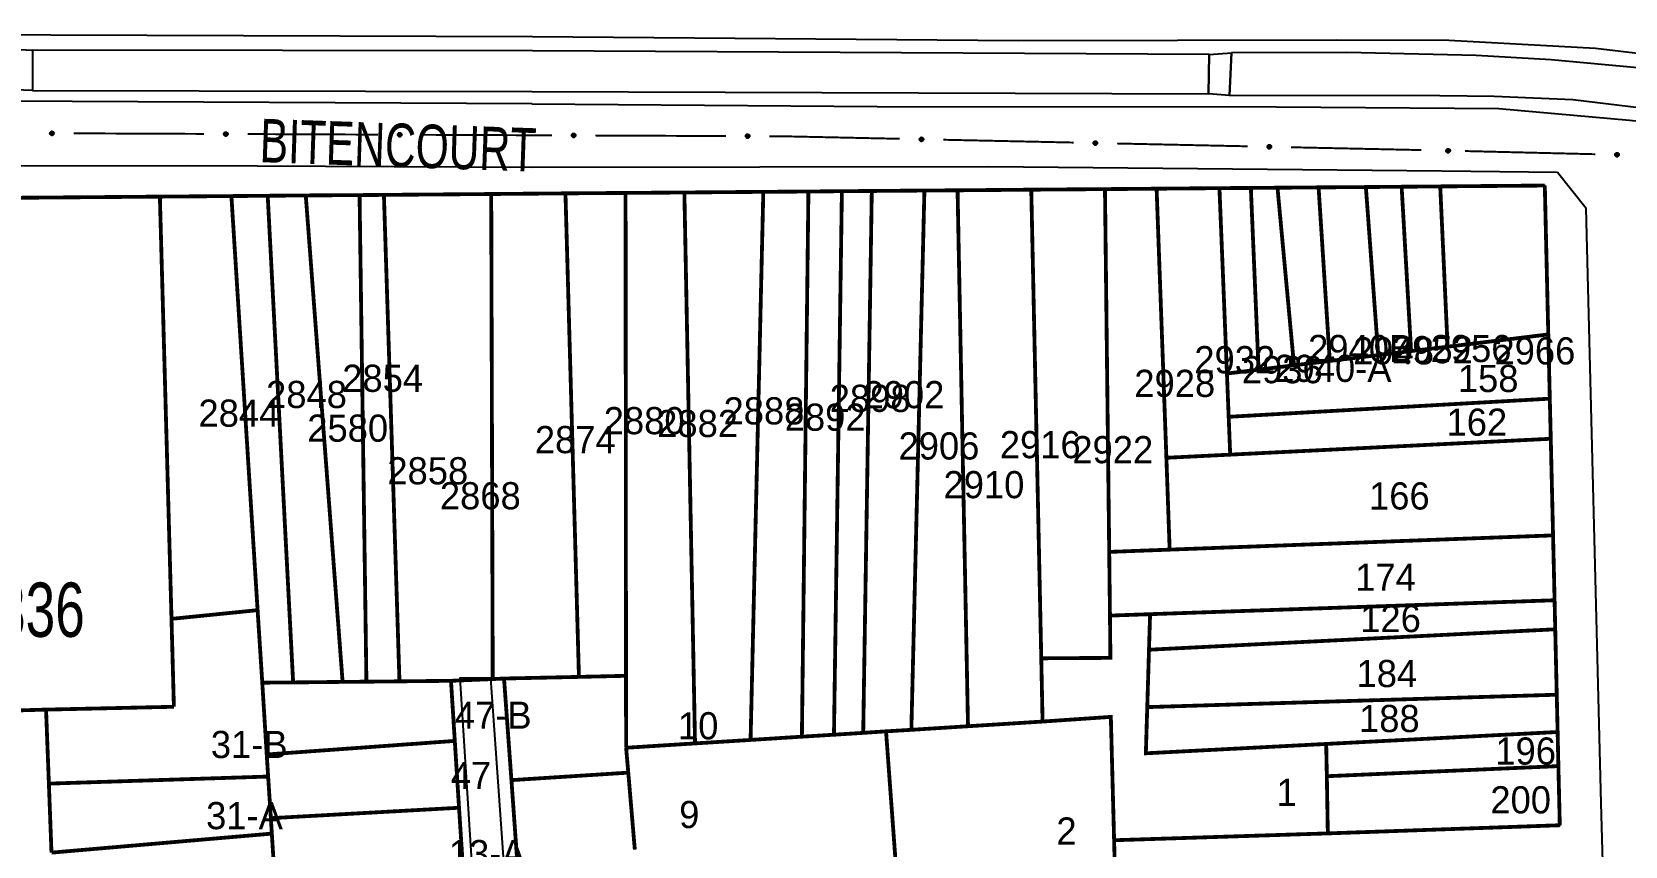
# Model space of a CAD drawing. Extents: x 202481 to 204056, y 4838981 to 4840330.
# Drawn here: x 203712.7 to 203859.2, y 4839143 to 4839218 of the extents above; entities that cross this region are included whole.
import ezdxf
from ezdxf.enums import TextEntityAlignment as Align

# ---------------------------------------------------------------- set-up
doc = ezdxf.new("R2010")
doc.units = 0
doc.header["$LTSCALE"] = 1.5
doc.header["$MEASUREMENT"] = 0
for name, color, linetype in [('CD_MALHA_LOTES', 7, 'CONTINUOUS'), ('CD_TXT_QUADRA', 7, 'CONTINUOUS'), ('HD-CANAIS', 7, 'CONTINUOUS'), ('RU-QUADRA', 210, 'CONTINUOUS'), ('SV-EIXO-RUA-PAV', 20, 'CONTINUOUS'), ('SV-ESTIVAS', 7, 'CONTINUOUS'), ('SV-PONTE-BUEIRO', 251, 'CONTINUOUS'), ('SV-RUA-PAVIM', 7, 'CONTINUOUS'), ('SV-TXT-RUA-PAV', 7, 'CONTINUOUS'), ('Th_NmrPort', 1, 'CONTINUOUS')]:
    doc.layers.add(name, color=color, linetype=linetype)
doc.styles.add('ARIAL', font='ARIAL.SHX')

msp = doc.modelspace()

# ---------------------------------------------------------------- linework, layer by layer
at = {"layer": 'CD_MALHA_LOTES', "linetype": 'Continuous', "const_width": 0.35, "flags": 128}
for points in [[(203827.25, 4839203.61), (203831.03, 4839203.64)], [(203831.03, 4839203.64), (203835.38, 4839203.67)], [(203832.06, 4839187.67), (203831.03, 4839203.64)], [(203835.38, 4839203.67), (203838.67, 4839203.7)], [(203836.52, 4839188.21), (203835.38, 4839203.67)], [(203838.67, 4839203.7), (203842.22, 4839203.73)], [(203839.54, 4839188.58), (203838.67, 4839203.7)], [(203842.22, 4839203.73), (203851.84, 4839203.81)], [(203842.9, 4839188.98), (203842.22, 4839203.73)], [(203851.84, 4839203.81), (203852.16, 4839190.11)], [(203674.88, 4839202.39), (203724.44, 4839202.79)], [(203724.44, 4839202.79), (203731.02, 4839202.84)], [(203725.51, 4839163.94), (203724.44, 4839202.79)], [(203731.02, 4839202.84), (203734.36, 4839202.87)], [(203733.43, 4839164.74), (203731.02, 4839202.84)], [(203734.36, 4839202.87), (203737.86, 4839202.9)], [(203736.7, 4839158.09), (203734.36, 4839202.87)], [(203737.86, 4839202.9), (203742.81, 4839202.93)], [(203741.25, 4839158.14), (203737.86, 4839202.9)], [(203742.81, 4839202.93), (203745.05, 4839202.95)], [(203743.44, 4839158.16), (203742.81, 4839202.93)], [(203745.05, 4839202.95), (203754.92, 4839203.03)], [(203746.48, 4839158.19), (203745.05, 4839202.95)], [(203754.92, 4839203.03), (203761.75, 4839203.09)], [(203755.06, 4839158.4), (203754.92, 4839203.03)], [(203761.75, 4839203.09), (203767.28, 4839203.13)], [(203762.99, 4839158.6), (203761.75, 4839203.09)], [(203767.28, 4839203.13), (203772.69, 4839203.17)], [(203767.32, 4839158.7), (203767.28, 4839203.13)], [(203772.69, 4839203.17), (203779.95, 4839203.23)], [(203773.67, 4839152.48), (203772.69, 4839203.17)], [(203778.78, 4839152.8), (203779.95, 4839203.23)], [(203779.95, 4839203.23), (203784.1, 4839203.26)], [(203783.5, 4839153.1), (203784.1, 4839203.26)], [(203784.1, 4839203.26), (203787.18, 4839203.29)], [(203786.45, 4839153.28), (203787.18, 4839203.29)], [(203787.18, 4839203.29), (203789.93, 4839203.31)], [(203789.14, 4839153.45), (203789.93, 4839203.31)], [(203789.93, 4839203.31), (203794.77, 4839203.35)], [(203793.57, 4839153.73), (203794.77, 4839203.35)], [(203794.77, 4839203.35), (203797.82, 4839203.37)], [(203797.82, 4839203.37), (203804.6, 4839203.43)], [(203798.78, 4839154.06), (203797.82, 4839203.37)], [(203804.6, 4839203.43), (203811.38, 4839203.48)], [(203805.52, 4839160.31), (203804.6, 4839203.43)], [(203811.38, 4839203.48), (203816.13, 4839203.52)], [(203811.77, 4839170.1), (203811.38, 4839203.48)], [(203816.13, 4839203.52), (203821.91, 4839203.57)], [(203817.03, 4839178.76), (203816.13, 4839203.52)], [(203821.91, 4839203.57), (203824.8, 4839203.59)], [(203822.6, 4839186.51), (203821.91, 4839203.57)], [(203824.8, 4839203.59), (203827.25, 4839203.61)], [(203825.51, 4839186.87), (203824.8, 4839203.59)], [(203828.77, 4839187.27), (203827.25, 4839203.61)], [(203842.9, 4839188.98), (203839.54, 4839188.58)], [(203852.16, 4839190.11), (203842.9, 4839188.98)], [(203852.16, 4839190.11), (203852.3, 4839184.2)], [(203832.06, 4839187.67), (203828.77, 4839187.27)], [(203836.52, 4839188.21), (203832.06, 4839187.67)], [(203839.54, 4839188.58), (203836.52, 4839188.21)], [(203822.6, 4839186.51), (203825.51, 4839186.87)], [(203822.76, 4839182.53), (203822.6, 4839186.51)], [(203828.77, 4839187.27), (203825.51, 4839186.87)], [(203822.76, 4839182.53), (203852.3, 4839184.2)], [(203852.3, 4839184.2), (203852.39, 4839180.51)], [(203822.9, 4839179.05), (203822.76, 4839182.53)], [(203852.39, 4839180.51), (203822.9, 4839179.05)], [(203852.39, 4839180.51), (203852.6, 4839171.62)], [(203817.03, 4839178.76), (203822.9, 4839179.05)], [(203817.33, 4839170.31), (203817.03, 4839178.76)], [(203852.6, 4839171.62), (203817.33, 4839170.31)], [(203852.6, 4839171.62), (203852.74, 4839165.65)], [(203811.77, 4839170.1), (203817.33, 4839170.31)], [(203811.84, 4839164.24), (203811.77, 4839170.1)], [(203815.53, 4839164.37), (203852.74, 4839165.65)], [(203852.74, 4839165.65), (203852.8, 4839162.98)], [(203733.43, 4839164.74), (203725.51, 4839163.94)], [(203733.86, 4839158.07), (203733.43, 4839164.74)], [(203805.52, 4839160.31), (203811.88, 4839160.35), (203811.84, 4839164.24)], [(203815.53, 4839164.37), (203811.84, 4839164.24)], [(203815.43, 4839161.1), (203815.53, 4839164.37)], [(203725.73, 4839155.85), (203725.51, 4839163.94)], [(203852.8, 4839162.98), (203815.43, 4839161.1)], [(203852.8, 4839162.98), (203852.94, 4839156.96)], [(203805.64, 4839154.49), (203805.52, 4839160.31)], [(203815.27, 4839155.82), (203815.43, 4839161.1)], [(203746.48, 4839158.19), (203743.44, 4839158.16)], [(203751.22, 4839158.24), (203746.48, 4839158.19)], [(203755.06, 4839158.4), (203751.22, 4839158.24)], [(203751.22, 4839158.24), (203751.57, 4839152.71)], [(203756.1, 4839158.45), (203755.06, 4839158.4)], [(203756.1, 4839158.45), (203762.99, 4839158.6)], [(203756.78, 4839149.1), (203756.1, 4839158.45)], [(203767.32, 4839158.7), (203762.99, 4839158.6)], [(203767.33, 4839152.08), (203767.32, 4839158.7)], [(203733.86, 4839158.07), (203736.7, 4839158.09)], [(203734.27, 4839151.46), (203733.86, 4839158.07)], [(203741.25, 4839158.14), (203736.7, 4839158.09)], [(203743.44, 4839158.16), (203741.25, 4839158.14)], [(203852.94, 4839156.96), (203815.27, 4839155.82)], [(203852.94, 4839156.96), (203853.02, 4839153.53)], [(203713.97, 4839155.59), (203706.04, 4839155.36)], [(203713.97, 4839155.59), (203725.73, 4839155.85)], [(203714.23, 4839148.78), (203713.97, 4839155.59)], [(203831.73, 4839152.43), (203815.14, 4839151.57), (203815.27, 4839155.82)], [(203798.78, 4839154.06), (203793.57, 4839153.73)], [(203805.64, 4839154.49), (203798.78, 4839154.06)], [(203812.22, 4839143.57), (203811.92, 4839154.92), (203805.64, 4839154.49)], [(203734.27, 4839151.46), (203751.57, 4839152.71)], [(203751.57, 4839152.71), (203751.96, 4839146.56)], [(203767.33, 4839152.08), (203773.67, 4839152.48)], [(203778.78, 4839152.8), (203773.67, 4839152.48)], [(203783.5, 4839153.1), (203778.78, 4839152.8)], [(203786.45, 4839153.28), (203783.5, 4839153.1)], [(203789.14, 4839153.45), (203786.45, 4839153.28)], [(203791.24, 4839153.59), (203789.14, 4839153.45)], [(203791.24, 4839153.59), (203793.57, 4839153.73)], [(203792.8, 4839132.33), (203791.24, 4839153.59)], [(203831.73, 4839152.43), (203853.02, 4839153.53)], [(203831.79, 4839149.46), (203831.73, 4839152.43)], [(203853.02, 4839153.53), (203853.09, 4839150.39)], [(203734.4, 4839149.43), (203734.27, 4839151.46)], [(203767.53, 4839149.79), (203767.33, 4839152.08)], [(203714.23, 4839148.78), (203734.4, 4839149.43)], [(203734.65, 4839145.6), (203734.4, 4839149.43)], [(203756.78, 4839149.1), (203767.53, 4839149.79)], [(203768.13, 4839142.71), (203767.53, 4839149.79)], [(203831.79, 4839149.46), (203853.09, 4839150.39)], [(203831.88, 4839144.2), (203831.79, 4839149.46)], [(203853.09, 4839150.39), (203853.22, 4839144.95)], [(203714.47, 4839142.43), (203714.23, 4839148.78)], [(203757.31, 4839141.71), (203756.78, 4839149.1)], [(203734.65, 4839145.6), (203751.96, 4839146.56)], [(203751.96, 4839146.56), (203752.42, 4839139.49)], [(203734.74, 4839144.18), (203734.65, 4839145.6)], [(203714.47, 4839142.43), (203734.74, 4839144.18)], [(203735.03, 4839139.58), (203734.74, 4839144.18)], [(203831.88, 4839144.2), (203812.22, 4839143.57)], [(203812.22, 4839143.57), (203812.3, 4839140.49)], [(203853.22, 4839144.95), (203831.88, 4839144.2)]]:
    msp.add_lwpolyline(points, dxfattribs=at)
at = {"layer": 'HD-CANAIS', "linetype": 'Continuous'}
for points in [[(203820.95, 4839215.88, 4.88), (203758.71, 4839216.19, 4.88), (203712.73, 4839216.27, 4.76)], [(203860.698208, 4839214.595294, 4.88), (203852.44, 4839215.37, 4.88), (203845.52, 4839215.76, 4.88), (203833.62, 4839216.04, 4.88), (203823.01, 4839216.03, 4.88)], [(203712.73, 4839212.56, 4.76), (203758.69, 4839212.47, 4.76)], [(203758.66, 4839212.46, 4.88), (203820.9, 4839212.26, 4.88)], [(203822.84, 4839212.08, 4.88), (203839.69, 4839212.14, 4.88), (203847.18, 4839212.02, 4.88), (203854.41, 4839211.72, 4.88), (203860.742584, 4839210.947373, 4.88)]]:
    msp.add_polyline3d(points, dxfattribs=at)
at = {"layer": 'RU-QUADRA', "linetype": 'Continuous', "const_width": 0.18, "flags": 128}
msp.add_lwpolyline([(203792.8, 4839132.33), (203791.24, 4839153.59), (203793.57, 4839153.73), (203798.78, 4839154.06), (203805.64, 4839154.49), (203811.92, 4839154.92), (203812.22, 4839143.57), (203831.88, 4839144.2), (203853.22, 4839144.95), (203853.09, 4839150.39), (203853.02, 4839153.53), (203852.94, 4839156.96), (203852.8, 4839162.98), (203852.74, 4839165.65), (203852.6, 4839171.62), (203852.39, 4839180.51), (203852.3, 4839184.2), (203852.16, 4839190.11), (203851.84, 4839203.81), (203842.22, 4839203.73), (203835.38, 4839203.67), (203827.25, 4839203.61), (203824.8, 4839203.59), (203821.91, 4839203.57), (203816.13, 4839203.52), (203811.38, 4839203.48), (203804.6, 4839203.43), (203797.82, 4839203.37), (203789.93, 4839203.31), (203779.95, 4839203.23), (203772.69, 4839203.17), (203767.28, 4839203.13), (203761.75, 4839203.09), (203754.92, 4839203.03), (203745.05, 4839202.95), (203742.81, 4839202.93), (203737.86, 4839202.9), (203734.36, 4839202.87), (203724.44, 4839202.79), (203674.88, 4839202.39)], dxfattribs=at)
at = {"layer": 'RU-QUADRA', "linetype": 'Continuous'}
for points in [[(203752.42, 4839139.49, 0.18, 0.18, 0), (203751.96, 4839146.56, 0.18, 0.18, 0), (203751.57, 4839152.71, 0.18, 0.18, 0), (203751.22, 4839158.24, 0.18, 0.18, 0), (203756.1, 4839158.45, 0.18, 0.18, 0), (203756.78, 4839149.1, 0.18, 0.18, 0), (203757.31, 4839141.71, 0.18, 0.18, 0)], [(203706.04, 4839155.36, 0.18, 0.18, 0), (203713.97, 4839155.59, 0.18, 0.18, 0), (203714.23, 4839148.78, 0.18, 0.18, 0), (203714.47, 4839142.43, 0.18, 0.18, 0)]]:
    msp.add_lwpolyline(points, format="xyseb", dxfattribs=at)
at = {"layer": 'SV-EIXO-RUA-PAV'}
for points in [[(203714.366115, 4839208.730928), (203714.400351, 4839208.765855), (203714.436917, 4839208.788873), (203714.472941, 4839208.799293), (203714.507175, 4839208.800201), (203714.542303, 4839208.797185), (203714.577048, 4839208.78633), (203714.612943, 4839208.76574), (203714.648221, 4839208.731643), (203714.669339, 4839208.692635), (203714.681444, 4839208.657864), (203714.684446, 4839208.622222), (203714.680944, 4839208.588146), (203714.668475, 4839208.552427), (203714.647254, 4839208.516255), (203714.61211, 4839208.481611), (203714.576107, 4839208.459291), (203714.540998, 4839208.450127), (203714.505146, 4839208.447336), (203714.469321, 4839208.450846), (203714.435275, 4839208.461697), (203714.398894, 4839208.483129), (203714.36516, 4839208.51827), (203714.342488, 4839208.553924), (203714.332834, 4839208.588895), (203714.330881, 4839208.624253), (203714.333478, 4839208.659523), (203714.342935, 4839208.694904), (203714.366115, 4839208.730928)], [(203730.365977, 4839208.664326), (203730.400213, 4839208.699254), (203730.436779, 4839208.722272), (203730.472802, 4839208.732692), (203730.507036, 4839208.733599), (203730.542164, 4839208.730583), (203730.576909, 4839208.719728), (203730.612804, 4839208.699139), (203730.648082, 4839208.665041), (203730.6692, 4839208.626033), (203730.681305, 4839208.591263), (203730.684307, 4839208.55562), (203730.680805, 4839208.521544), (203730.668336, 4839208.485826), (203730.647116, 4839208.449654), (203730.611971, 4839208.41501), (203730.575968, 4839208.392689), (203730.54086, 4839208.383525), (203730.505008, 4839208.380735), (203730.469182, 4839208.384244), (203730.435137, 4839208.395096), (203730.398756, 4839208.416527), (203730.365022, 4839208.451668), (203730.34235, 4839208.487323), (203730.332695, 4839208.522293), (203730.330743, 4839208.557652), (203730.333339, 4839208.592921), (203730.342797, 4839208.628302), (203730.365977, 4839208.664326)], [(203746.365838, 4839208.597724), (203746.400074, 4839208.632652), (203746.43664, 4839208.65567), (203746.472664, 4839208.66609), (203746.506898, 4839208.666997), (203746.542026, 4839208.663981), (203746.576771, 4839208.653126), (203746.612665, 4839208.632537), (203746.647944, 4839208.59844), (203746.669061, 4839208.559431), (203746.681167, 4839208.524661), (203746.684169, 4839208.489018), (203746.680667, 4839208.454942), (203746.668198, 4839208.419224), (203746.646977, 4839208.383052), (203746.611833, 4839208.348408), (203746.575829, 4839208.326087), (203746.540721, 4839208.316924), (203746.504869, 4839208.314133), (203746.469043, 4839208.317642), (203746.434998, 4839208.328494), (203746.398617, 4839208.349925), (203746.364883, 4839208.385066), (203746.342211, 4839208.420721), (203746.332557, 4839208.455691), (203746.330604, 4839208.49105), (203746.333201, 4839208.526319), (203746.342658, 4839208.5617), (203746.365838, 4839208.597724)], [(203762.3657, 4839208.531122), (203762.399935, 4839208.56605), (203762.436501, 4839208.589068), (203762.472525, 4839208.599488), (203762.506759, 4839208.600396), (203762.541887, 4839208.597379), (203762.576632, 4839208.586525), (203762.612527, 4839208.565935), (203762.647805, 4839208.531838), (203762.668923, 4839208.49283), (203762.681028, 4839208.458059), (203762.68403, 4839208.422416), (203762.680528, 4839208.38834), (203762.668059, 4839208.352622), (203762.646838, 4839208.31645), (203762.611694, 4839208.281806), (203762.575691, 4839208.259486), (203762.540582, 4839208.250322), (203762.50473, 4839208.247531), (203762.468905, 4839208.25104), (203762.43486, 4839208.261892), (203762.398478, 4839208.283324), (203762.364744, 4839208.318464), (203762.342073, 4839208.354119), (203762.332418, 4839208.389089), (203762.330465, 4839208.424448), (203762.333062, 4839208.459717), (203762.342519, 4839208.495098), (203762.3657, 4839208.531122)], [(203778.365561, 4839208.46452), (203778.399797, 4839208.499448), (203778.436363, 4839208.522466), (203778.472387, 4839208.532886), (203778.506621, 4839208.533794), (203778.541748, 4839208.530777), (203778.576493, 4839208.519923), (203778.612388, 4839208.499333), (203778.647666, 4839208.465236), (203778.668784, 4839208.426228), (203778.68089, 4839208.391457), (203778.683891, 4839208.355814), (203778.680389, 4839208.321739), (203778.667921, 4839208.28602), (203778.6467, 4839208.249848), (203778.611555, 4839208.215204), (203778.575552, 4839208.192884), (203778.540444, 4839208.18372), (203778.504592, 4839208.180929), (203778.468766, 4839208.184438), (203778.434721, 4839208.19529), (203778.39834, 4839208.216722), (203778.364606, 4839208.251862), (203778.341934, 4839208.287517), (203778.33228, 4839208.322488), (203778.330327, 4839208.357846), (203778.332924, 4839208.393116), (203778.342381, 4839208.428497), (203778.365561, 4839208.46452)], [(203794.364529, 4839208.179571), (203794.399368, 4839208.213896), (203794.43633, 4839208.236273), (203794.47253, 4839208.246064), (203794.506775, 4839208.246374), (203794.541845, 4839208.242746), (203794.576395, 4839208.231287), (203794.611926, 4839208.210075), (203794.646604, 4839208.175368), (203794.667039, 4839208.135998), (203794.678536, 4839208.101021), (203794.680916, 4839208.065331), (203794.67682, 4839208.031322), (203794.663731, 4839207.995826), (203794.641883, 4839207.96003), (203794.60614, 4839207.926004), (203794.569753, 4839207.904314), (203794.53449, 4839207.895764), (203794.498595, 4839207.893599), (203794.462836, 4839207.897732), (203794.428985, 4839207.909175), (203794.392983, 4839207.931238), (203794.359867, 4839207.966962), (203794.33782, 4839208.003006), (203794.328776, 4839208.03814), (203794.32744, 4839208.073527), (203794.330652, 4839208.108746), (203794.340724, 4839208.143956), (203794.364529, 4839208.179571)], [(203810.360798, 4839207.834044), (203810.395637, 4839207.868369), (203810.432599, 4839207.890746), (203810.468799, 4839207.900537), (203810.503044, 4839207.900847), (203810.538113, 4839207.897219), (203810.572664, 4839207.88576), (203810.608194, 4839207.864548), (203810.642873, 4839207.829841), (203810.663307, 4839207.790471), (203810.674805, 4839207.755494), (203810.677184, 4839207.719804), (203810.673089, 4839207.685795), (203810.659999, 4839207.650299), (203810.638151, 4839207.614503), (203810.602408, 4839207.580477), (203810.566021, 4839207.558788), (203810.530758, 4839207.550237), (203810.494863, 4839207.548072), (203810.459104, 4839207.552205), (203810.425253, 4839207.563649), (203810.389252, 4839207.585711), (203810.356135, 4839207.621435), (203810.334089, 4839207.657479), (203810.325045, 4839207.692613), (203810.323709, 4839207.728), (203810.32692, 4839207.763219), (203810.336993, 4839207.798429), (203810.360798, 4839207.834044)], [(203826.357066, 4839207.488517), (203826.391906, 4839207.522842), (203826.428868, 4839207.545219), (203826.465068, 4839207.55501), (203826.499312, 4839207.55532), (203826.534382, 4839207.551692), (203826.568933, 4839207.540233), (203826.604463, 4839207.519021), (203826.639141, 4839207.484314), (203826.659576, 4839207.444944), (203826.671073, 4839207.409967), (203826.673453, 4839207.374278), (203826.669358, 4839207.340268), (203826.656268, 4839207.304772), (203826.63442, 4839207.268976), (203826.598677, 4839207.23495), (203826.56229, 4839207.213261), (203826.527027, 4839207.20471), (203826.491132, 4839207.202545), (203826.455373, 4839207.206678), (203826.421522, 4839207.218122), (203826.38552, 4839207.240184), (203826.352404, 4839207.275908), (203826.330357, 4839207.311952), (203826.321314, 4839207.347086), (203826.319978, 4839207.382473), (203826.323189, 4839207.417692), (203826.333262, 4839207.452902), (203826.357066, 4839207.488517)], [(203842.809039, 4839207.133542), (203842.843971, 4839207.167772), (203842.880994, 4839207.190049), (203842.91722, 4839207.199741), (203842.951466, 4839207.199958), (203842.986526, 4839207.196234), (203843.021045, 4839207.184682), (203843.056517, 4839207.163373), (203843.091101, 4839207.128572), (203843.111429, 4839207.089146), (203843.122831, 4839207.054138), (203843.125113, 4839207.018442), (203843.120925, 4839206.984444), (203843.107739, 4839206.948984), (203843.085794, 4839206.913247), (203843.049958, 4839206.879318), (203843.013512, 4839206.857728), (203842.978226, 4839206.849274), (203842.942326, 4839206.847206), (203842.906578, 4839206.851437), (203842.872758, 4839206.862972), (203842.836817, 4839206.885133), (203842.803798, 4839206.920946), (203842.781849, 4839206.957051), (203842.772901, 4839206.992209), (203842.771662, 4839207.027599), (203842.774969, 4839207.062809), (203842.785137, 4839207.097992), (203842.809039, 4839207.133542)], [(203858.348941, 4839206.755564), (203858.383874, 4839206.789794), (203858.420897, 4839206.812071), (203858.457123, 4839206.821763), (203858.491368, 4839206.82198), (203858.526428, 4839206.818256), (203858.560947, 4839206.806704), (203858.59642, 4839206.785395), (203858.631004, 4839206.750594), (203858.651331, 4839206.711168), (203858.662733, 4839206.67616), (203858.665016, 4839206.640464), (203858.660828, 4839206.606466), (203858.647642, 4839206.571006), (203858.625696, 4839206.535269), (203858.589861, 4839206.50134), (203858.553415, 4839206.47975), (203858.518129, 4839206.471296), (203858.482228, 4839206.469228), (203858.44648, 4839206.473459), (203858.412661, 4839206.484994), (203858.376719, 4839206.507155), (203858.3437, 4839206.542968), (203858.321752, 4839206.579073), (203858.312804, 4839206.614231), (203858.311564, 4839206.649621), (203858.314871, 4839206.684831), (203858.32504, 4839206.720014), (203858.348941, 4839206.755564)]]:
    msp.add_lwpolyline(points, close=True, dxfattribs=at)
for points in [[(203714.330881, 4839208.624253), (203714.681444, 4839208.657864)], [(203714.332834, 4839208.588895), (203714.684446, 4839208.622222)], [(203714.333478, 4839208.659523), (203714.669339, 4839208.692635)], [(203714.334454, 4839208.606132), (203714.681176, 4839208.637437)], [(203714.335972, 4839208.642968), (203714.670424, 4839208.677054)], [(203714.341129, 4839208.570626), (203714.679675, 4839208.604695)], [(203714.342488, 4839208.553924), (203714.680944, 4839208.588146)], [(203714.342935, 4839208.694904), (203714.648221, 4839208.731643)], [(203714.342936, 4839208.677052), (203714.654198, 4839208.712599)], [(203714.355359, 4839208.711114), (203714.62705, 4839208.746825)], [(203714.35599, 4839208.535086), (203714.669976, 4839208.569257)], [(203714.36516, 4839208.51827), (203714.668475, 4839208.552427)], [(203714.366115, 4839208.730928), (203714.612943, 4839208.76574)], [(203714.385537, 4839208.749195), (203714.587598, 4839208.775645)], [(203714.385873, 4839208.502213), (203714.654818, 4839208.533842)], [(203714.398894, 4839208.483129), (203714.647254, 4839208.516255)], [(203714.400351, 4839208.765855), (203714.577048, 4839208.78633)], [(203714.421139, 4839208.779067), (203714.550819, 4839208.790808)], [(203714.422602, 4839208.47477), (203714.621922, 4839208.498501)], [(203714.435275, 4839208.461697), (203714.61211, 4839208.481611)], [(203714.436917, 4839208.788873), (203714.542303, 4839208.797185)], [(203714.45664, 4839208.456889), (203714.58769, 4839208.469989)], [(203714.469321, 4839208.450846), (203714.576107, 4839208.459291)], [(203730.330743, 4839208.557652), (203730.681305, 4839208.591263)], [(203730.332695, 4839208.522293), (203730.684307, 4839208.55562)], [(203730.333339, 4839208.592921), (203730.6692, 4839208.626033)], [(203730.334315, 4839208.53953), (203730.681037, 4839208.570835)], [(203730.335833, 4839208.576366), (203730.670286, 4839208.610452)], [(203730.34099, 4839208.504024), (203730.679536, 4839208.538093)], [(203730.34235, 4839208.487323), (203730.680805, 4839208.521544)], [(203730.342797, 4839208.628302), (203730.648082, 4839208.665041)], [(203730.342797, 4839208.61045), (203730.654059, 4839208.645997)], [(203730.35522, 4839208.644512), (203730.626911, 4839208.680224)], [(203730.355852, 4839208.468485), (203730.669837, 4839208.502655)], [(203730.365022, 4839208.451668), (203730.668336, 4839208.485826)], [(203730.365977, 4839208.664326), (203730.612804, 4839208.699139)], [(203730.385398, 4839208.682593), (203730.587459, 4839208.709043)], [(203730.385735, 4839208.435611), (203730.65468, 4839208.467241)], [(203730.398756, 4839208.416527), (203730.647116, 4839208.449654)], [(203730.400213, 4839208.699254), (203730.576909, 4839208.719728)], [(203730.421001, 4839208.712465), (203730.55068, 4839208.724206)], [(203730.422463, 4839208.408168), (203730.621784, 4839208.4319)], [(203730.435137, 4839208.395096), (203730.611971, 4839208.41501)], [(203730.436779, 4839208.722272), (203730.542164, 4839208.730583)], [(203730.456502, 4839208.390287), (203730.587552, 4839208.403387)], [(203730.469182, 4839208.384244), (203730.575968, 4839208.392689)], [(203746.330604, 4839208.49105), (203746.681167, 4839208.524661)], [(203746.332557, 4839208.455691), (203746.684169, 4839208.489018)], [(203746.333201, 4839208.526319), (203746.669061, 4839208.559431)], [(203746.334176, 4839208.472928), (203746.680898, 4839208.504234)], [(203746.335694, 4839208.509764), (203746.670147, 4839208.54385)], [(203746.340851, 4839208.437422), (203746.679398, 4839208.471491)], [(203746.342211, 4839208.420721), (203746.680667, 4839208.454942)], [(203746.342658, 4839208.5617), (203746.647944, 4839208.59844)], [(203746.342659, 4839208.543849), (203746.653921, 4839208.579395)], [(203746.355081, 4839208.57791), (203746.626772, 4839208.613622)], [(203746.355713, 4839208.401883), (203746.669698, 4839208.436054)], [(203746.364883, 4839208.385066), (203746.668198, 4839208.419224)], [(203746.365838, 4839208.597724), (203746.612665, 4839208.632537)], [(203746.38526, 4839208.615992), (203746.587321, 4839208.642441)], [(203746.385596, 4839208.369009), (203746.654541, 4839208.400639)], [(203746.398617, 4839208.349925), (203746.646977, 4839208.383052)], [(203746.400074, 4839208.632652), (203746.576771, 4839208.653126)], [(203746.420862, 4839208.645863), (203746.550542, 4839208.657604)], [(203746.422324, 4839208.341566), (203746.621645, 4839208.365298)], [(203746.434998, 4839208.328494), (203746.611833, 4839208.348408)], [(203746.43664, 4839208.65567), (203746.542026, 4839208.663981)], [(203746.456363, 4839208.323685), (203746.587413, 4839208.336785)], [(203746.469043, 4839208.317642), (203746.575829, 4839208.326087)], [(203762.330465, 4839208.424448), (203762.681028, 4839208.458059)], [(203762.332418, 4839208.389089), (203762.68403, 4839208.422416)], [(203762.333062, 4839208.459717), (203762.668923, 4839208.49283)], [(203762.334038, 4839208.406326), (203762.68076, 4839208.437632)], [(203762.335556, 4839208.443162), (203762.670008, 4839208.477248)], [(203762.340713, 4839208.370821), (203762.679259, 4839208.404889)], [(203762.342073, 4839208.354119), (203762.680528, 4839208.38834)], [(203762.342519, 4839208.495098), (203762.647805, 4839208.531838)], [(203762.34252, 4839208.477247), (203762.653782, 4839208.512794)], [(203762.354943, 4839208.511308), (203762.626634, 4839208.54702)], [(203762.355575, 4839208.335281), (203762.66956, 4839208.369452)], [(203762.364744, 4839208.318464), (203762.668059, 4839208.352622)], [(203762.3657, 4839208.531122), (203762.612527, 4839208.565935)], [(203762.385121, 4839208.54939), (203762.587182, 4839208.575839)], [(203762.385458, 4839208.302408), (203762.654402, 4839208.334037)], [(203762.398478, 4839208.283324), (203762.646838, 4839208.31645)], [(203762.399935, 4839208.56605), (203762.576632, 4839208.586525)], [(203762.420723, 4839208.579261), (203762.550403, 4839208.591002)], [(203762.422186, 4839208.274964), (203762.621506, 4839208.298696)], [(203762.43486, 4839208.261892), (203762.611694, 4839208.281806)], [(203762.436501, 4839208.589068), (203762.541887, 4839208.597379)], [(203762.456225, 4839208.257083), (203762.587274, 4839208.270183)], [(203762.468905, 4839208.25104), (203762.575691, 4839208.259486)], [(203778.330327, 4839208.357846), (203778.68089, 4839208.391457)], [(203778.33228, 4839208.322488), (203778.683891, 4839208.355814)], [(203778.332924, 4839208.393116), (203778.668784, 4839208.426228)], [(203778.333899, 4839208.339725), (203778.680621, 4839208.37103)], [(203778.335417, 4839208.376561), (203778.66987, 4839208.410646)], [(203778.340574, 4839208.304219), (203778.67912, 4839208.338287)], [(203778.341934, 4839208.287517), (203778.680389, 4839208.321739)], [(203778.342381, 4839208.428497), (203778.647666, 4839208.465236)], [(203778.342382, 4839208.410645), (203778.653643, 4839208.446192)], [(203778.354804, 4839208.444707), (203778.626495, 4839208.480418)], [(203778.355436, 4839208.268679), (203778.669421, 4839208.30285)], [(203778.364606, 4839208.251862), (203778.667921, 4839208.28602)], [(203778.365561, 4839208.46452), (203778.612388, 4839208.499333)], [(203778.384982, 4839208.482788), (203778.587044, 4839208.509238)], [(203778.385319, 4839208.235806), (203778.654264, 4839208.267435)], [(203778.39834, 4839208.216722), (203778.6467, 4839208.249848)], [(203778.399797, 4839208.499448), (203778.576493, 4839208.519923)], [(203778.420585, 4839208.51266), (203778.550264, 4839208.524401)], [(203778.422047, 4839208.208362), (203778.621368, 4839208.232094)], [(203778.434721, 4839208.19529), (203778.611555, 4839208.215204)], [(203778.436363, 4839208.522466), (203778.541748, 4839208.530777)], [(203778.456086, 4839208.190482), (203778.587136, 4839208.203581)], [(203778.468766, 4839208.184438), (203778.575552, 4839208.192884)], [(203794.353428, 4839208.159947), (203794.625701, 4839208.190917)], [(203794.364529, 4839208.179571), (203794.611926, 4839208.210075)], [(203794.384266, 4839208.197497), (203794.586758, 4839208.22042)], [(203794.399368, 4839208.213896), (203794.576395, 4839208.231287)], [(203794.420384, 4839208.226743), (203794.550248, 4839208.236222)], [(203794.43633, 4839208.236273), (203794.541845, 4839208.242746)], [(203794.32744, 4839208.073527), (203794.678536, 4839208.101021)], [(203794.328776, 4839208.03814), (203794.680916, 4839208.065331)], [(203794.330652, 4839208.108746), (203794.667039, 4839208.135998)], [(203794.330696, 4839208.055346), (203794.677911, 4839208.080602)], [(203794.332856, 4839208.09215), (203794.667852, 4839208.120399)], [(203794.336751, 4839208.019729), (203794.67584, 4839208.04789)], [(203794.33782, 4839208.003006), (203794.67682, 4839208.031322)], [(203794.340414, 4839208.126107), (203794.652248, 4839208.156222)], [(203794.340724, 4839208.143956), (203794.646604, 4839208.175368)], [(203794.350991, 4839207.983936), (203794.665524, 4839208.012627)], [(203794.359867, 4839207.966962), (203794.663731, 4839207.995826)], [(203794.380297, 4839207.950546), (203794.649752, 4839207.977482)], [(203794.392983, 4839207.931238), (203794.641883, 4839207.96003)], [(203794.416541, 4839207.922467), (203794.616245, 4839207.94272)], [(203794.428985, 4839207.909175), (203794.60614, 4839207.926004)], [(203794.450263, 4839207.903995), (203794.581521, 4839207.914808)], [(203794.462836, 4839207.897732), (203794.569753, 4839207.904314)], [(203810.323709, 4839207.728), (203810.674805, 4839207.755494)], [(203810.325045, 4839207.692613), (203810.677184, 4839207.719804)], [(203810.32692, 4839207.763219), (203810.663307, 4839207.790471)], [(203810.326965, 4839207.709819), (203810.67418, 4839207.735075)], [(203810.329125, 4839207.746623), (203810.664121, 4839207.774873)], [(203810.33302, 4839207.674202), (203810.672109, 4839207.702363)], [(203810.334089, 4839207.657479), (203810.673089, 4839207.685795)], [(203810.336683, 4839207.780581), (203810.648517, 4839207.810695)], [(203810.336993, 4839207.798429), (203810.642873, 4839207.829841)], [(203810.34726, 4839207.638409), (203810.661793, 4839207.6671)], [(203810.349697, 4839207.81442), (203810.621969, 4839207.84539)], [(203810.356135, 4839207.621435), (203810.659999, 4839207.650299)], [(203810.360798, 4839207.834044), (203810.608194, 4839207.864548)], [(203810.376565, 4839207.605019), (203810.646021, 4839207.631955)], [(203810.380535, 4839207.85197), (203810.583026, 4839207.874893)], [(203810.389252, 4839207.585711), (203810.638151, 4839207.614503)], [(203810.395637, 4839207.868369), (203810.572664, 4839207.88576)], [(203810.412809, 4839207.57694), (203810.612514, 4839207.597193)], [(203810.416652, 4839207.881216), (203810.546517, 4839207.890695)], [(203810.425253, 4839207.563649), (203810.602408, 4839207.580477)], [(203810.432599, 4839207.890746), (203810.538113, 4839207.897219)], [(203810.446531, 4839207.558468), (203810.57779, 4839207.569282)], [(203810.459104, 4839207.552205), (203810.566021, 4839207.558788)], [(203826.319978, 4839207.382473), (203826.671073, 4839207.409967)], [(203826.321314, 4839207.347086), (203826.673453, 4839207.374278)], [(203826.323189, 4839207.417692), (203826.659576, 4839207.444944)], [(203826.323234, 4839207.364292), (203826.670449, 4839207.389548)], [(203826.325394, 4839207.401096), (203826.66039, 4839207.429346)], [(203826.329289, 4839207.328675), (203826.668377, 4839207.356837)], [(203826.330357, 4839207.311952), (203826.669358, 4839207.340268)], [(203826.332951, 4839207.435054), (203826.644785, 4839207.465169)], [(203826.333262, 4839207.452902), (203826.639141, 4839207.484314)], [(203826.343529, 4839207.292882), (203826.658062, 4839207.321574)], [(203826.345966, 4839207.468894), (203826.618238, 4839207.499863)], [(203826.352404, 4839207.275908), (203826.656268, 4839207.304772)], [(203826.357066, 4839207.488517), (203826.604463, 4839207.519021)], [(203826.372834, 4839207.259493), (203826.642289, 4839207.286428)], [(203826.376803, 4839207.506443), (203826.579295, 4839207.529366)], [(203826.38552, 4839207.240184), (203826.63442, 4839207.268976)], [(203826.391906, 4839207.522842), (203826.568933, 4839207.540233)], [(203826.409078, 4839207.231413), (203826.608782, 4839207.251666)], [(203826.412921, 4839207.535689), (203826.542786, 4839207.545168)], [(203826.421522, 4839207.218122), (203826.598677, 4839207.23495)], [(203826.428868, 4839207.545219), (203826.534382, 4839207.551692)], [(203826.4428, 4839207.212942), (203826.574058, 4839207.223755)], [(203826.455373, 4839207.206678), (203826.56229, 4839207.213261)], [(203842.771662, 4839207.027599), (203843.122831, 4839207.054138)], [(203842.772901, 4839206.992209), (203843.125113, 4839207.018442)], [(203842.774868, 4839207.009409), (203843.122151, 4839207.033721)], [(203842.774969, 4839207.062809), (203843.111429, 4839207.089146)], [(203842.777128, 4839207.046207), (203843.1122, 4839207.073545)], [(203842.780826, 4839206.973776), (203843.11999, 4839207.001015)], [(203842.781849, 4839206.957051), (203843.120925, 4839206.984444)], [(203842.784778, 4839207.080144), (203843.096693, 4839207.109411)], [(203842.785137, 4839207.097992), (203843.091101, 4839207.128572)], [(203842.794969, 4839206.937944), (203843.109579, 4839206.96578)], [(203842.797885, 4839207.113949), (203843.07024, 4839207.144177)], [(203842.803798, 4839206.920946), (203843.107739, 4839206.948984)], [(203842.809039, 4839207.133542), (203843.056517, 4839207.163373)], [(203842.824183, 4839206.904475), (203843.093711, 4839206.930678)], [(203842.828824, 4839207.151414), (203843.031378, 4839207.173786)], [(203842.836817, 4839206.885133), (203843.085794, 4839206.913247)], [(203842.843971, 4839207.167772), (203843.021045, 4839207.184682)], [(203842.860351, 4839206.876297), (203843.060109, 4839206.896007)], [(203842.865021, 4839207.180562), (203842.994911, 4839207.189687)], [(203842.872758, 4839206.862972), (203843.049958, 4839206.879318)], [(203842.880994, 4839207.190049), (203842.986526, 4839207.196234)], [(203842.894022, 4839206.857734), (203843.025309, 4839206.86819)], [(203842.906578, 4839206.851437), (203843.013512, 4839206.857728)], [(203858.324681, 4839206.702166), (203858.636596, 4839206.731433)], [(203858.32504, 4839206.720014), (203858.631004, 4839206.750594)], [(203858.337787, 4839206.735971), (203858.610143, 4839206.766199)], [(203858.348941, 4839206.755564), (203858.59642, 4839206.785395)], [(203858.368727, 4839206.773436), (203858.57128, 4839206.795808)], [(203858.383874, 4839206.789794), (203858.560947, 4839206.806704)], [(203858.404924, 4839206.802584), (203858.534814, 4839206.811709)], [(203858.420897, 4839206.812071), (203858.526428, 4839206.818256)], [(203858.311564, 4839206.649621), (203858.662733, 4839206.67616)], [(203858.312804, 4839206.614231), (203858.665016, 4839206.640464)], [(203858.314771, 4839206.631431), (203858.662053, 4839206.655743)], [(203858.314871, 4839206.684831), (203858.651331, 4839206.711168)], [(203858.317031, 4839206.668229), (203858.652102, 4839206.695567)], [(203858.320729, 4839206.595798), (203858.659893, 4839206.623037)], [(203858.321752, 4839206.579073), (203858.660828, 4839206.606466)], [(203858.334871, 4839206.559966), (203858.649481, 4839206.587802)], [(203858.3437, 4839206.542968), (203858.647642, 4839206.571006)], [(203858.364086, 4839206.526497), (203858.633613, 4839206.5527)], [(203858.376719, 4839206.507155), (203858.625696, 4839206.535269)], [(203858.400253, 4839206.498319), (203858.600012, 4839206.518029)], [(203858.412661, 4839206.484994), (203858.589861, 4839206.50134)], [(203858.433925, 4839206.479756), (203858.565212, 4839206.490212)], [(203858.44648, 4839206.473459), (203858.553415, 4839206.47975)]]:
    msp.add_lwpolyline(points, dxfattribs=at)
at = {"layer": 'SV-EIXO-RUA-PAV', "const_width": 0.18}
for points in [[(203716.509319, 4839208.611925), (203728.509215, 4839208.561973)], [(203732.509181, 4839208.545323), (203744.509077, 4839208.495372)], [(203748.509042, 4839208.478721), (203760.508938, 4839208.42877)], [(203764.508903, 4839208.412119), (203776.508799, 4839208.362168)], [(203780.508765, 4839208.345517), (203781.508756, 4839208.341355)], [(203781.508756, 4839208.341355), (203781.84, 4839208.34)], [(203781.84, 4839208.34), (203792.506265, 4839208.109604)], [(203796.505332, 4839208.023222), (203808.502534, 4839207.764077)], [(203812.501601, 4839207.677695), (203824.498803, 4839207.41855)], [(203828.49787, 4839207.332168), (203840.495071, 4839207.073023)], [(203844.494042, 4839206.982444), (203856.490494, 4839206.690654)]]:
    msp.add_lwpolyline(points, dxfattribs=at)
at = {"layer": 'SV-ESTIVAS', "linetype": 'Continuous'}
for points in [[(203820.95, 4839215.88, 4.88), (203820.9, 4839212.26, 4.88)], [(203822.84, 4839212.08, 4.88), (203823.01, 4839216.03, 4.88)]]:
    msp.add_polyline3d(points, dxfattribs=at)
at = {"layer": 'SV-PONTE-BUEIRO', "linetype": 'Continuous'}
for points in [[(203710.97, 4839216.37, 4.98), (203712.73, 4839216.27, 4.76), (203712.73, 4839212.56, 4.76), (203711.06, 4839212.63, 4.92)], [(203820.95, 4839215.88, 4.88), (203823.01, 4839216.03, 4.88), (203822.84, 4839212.08, 4.88), (203820.9, 4839212.26, 4.88)]]:
    msp.add_polyline3d(points, close=True, dxfattribs=at)
msp.add_polyline3d([(203712.73, 4839216.27, 4.76), (203712.73, 4839212.56, 4.76)], dxfattribs=at)
at = {"layer": 'SV-RUA-PAVIM', "linetype": 'Continuous'}
for points in [[(203926.223076, 4839208.897415, 4.21), (203904.04, 4839211.2, 4.21), (203877.71, 4839213.91, 4.21), (203856.49, 4839216.41, 4.21), (203843, 4839217.14, 4.21), (203832.71, 4839217.19, 4.21), (203803.39, 4839217.11, 4.21), (203758.72, 4839217.5, 4.21), (203714.4, 4839217.66, 4.48), (203680.05, 4839217.81, 4.56), (203672.26, 4839217.95, 4.57), (203666.25, 4839217.85, 4.57), (203660.37, 4839217.61, 4.56), (203639.96, 4839216.5, 4.59), (203599.28, 4839213.31, 5.29), (203599.36, 4839208.1, 5.34), (203644.91, 4839210.76, 4.6), (203650.85, 4839211.11, 4.56), (203657.7, 4839211.52, 4.56), (203665.01, 4839211.72, 4.52), (203710.33, 4839211.61, 4.68), (203758.68, 4839211.35, 4.68)], [(203758.65, 4839211.34, 4.73), (203790.41, 4839211.09, 4.73), (203827.16, 4839211.05, 4.73), (203847.6, 4839210.91, 4.73), (203859.63, 4839209.84, 4.73), (203860.757594, 4839209.71348, 4.73)], [(203853, 4839205.02, 4.18), (203842.38, 4839205.12, 4.18), (203800.68, 4839205.54, 4.18), (203758.61, 4839205.48, 4.18), (203727.08, 4839205.63, 4.62), (203692.64, 4839205.57, 4.6), (203671.34, 4839205.73, 4.62), (203661.5, 4839205.54, 4.68), (203657.28, 4839205.29, 4.72), (203634.02, 4839204.08, 4.76), (203599.71, 4839202.89, 5.66), (203587.96, 4839202.61, 6), (203587.92, 4839203.57, 6), (203560.84, 4839202.69, 7.58), (203538.39, 4839201.4, 9.79), (203516.31, 4839200.23, 12.61), (203513.36, 4839196.9, 12.67), (203512.01, 4839193.95, 12.67), (203512.57, 4839174.51, 12.67)], [(203821.63, 4839060.86, 5.22), (203857.45, 4839063.24, 4.22), (203859.15, 4839065.17, 3.79), (203858.3, 4839101.32, 4.25), (203857.04, 4839146.98, 4.13), (203855.65, 4839201.7, 4.21), (203853, 4839205.02, 4.21)], [(203820.96, 4839060.75, 5.22), (203762.12, 4839056.31, 5.22), (203754.87, 4839158.47, 5.22), (203752.04, 4839158.47, 5.22), (203758.55, 4839056, 5.22), (203757.16, 4839055.93, 5.22), (203736.11, 4839054.37, 6.54), (203715.59, 4839052.93, 6.54)]]:
    msp.add_polyline3d(points, dxfattribs=at)

# ---------------------------------------------------------------- texts
at = {"layer": 'CD_TXT_QUADRA', "style": 'ARIAL', "width": 0.7}
msp.add_text('348844336', height=5, dxfattribs=at).set_placement((203693.06, 4839162.28))
at = {"layer": 'SV-TXT-RUA-PAV', "style": 'ARIAL', "width": 0.7}
msp.add_text('BITENCOURT', height=4, rotation=358, dxfattribs=at).set_placement((203733.580505, 4839205.96453))
at = {"layer": 'Th_NmrPort', "color": 1}
for s, p in [('2940B', (203830.068137, 4839188.815692)), ('2948', (203834.209999, 4839188.599042)), ('2952', (203837.779999, 4839188.709042)), ('2956', (203841.338137, 4839188.815692)), ('2966', (203847.209999, 4839188.599042)), ('2932', (203819.599999, 4839187.789042)), ('2936', (203823.969999, 4839186.869042)), ('2940-A', (203826.959999, 4839186.989042)), ('2854', (203741.215971, 4839186.07484)), ('2928', (203814.079999, 4839185.609042)), ('158', (203843.841762, 4839186.059694)), ('2848', (203734.209694, 4839184.588238)), ('2898', (203786.059999, 4839184.229042)), ('2902', (203789.169999, 4839184.569042)), ('2844', (203727.989694, 4839182.868238)), ('2880', (203765.269694, 4839182.178238)), ('2888', (203776.289999, 4839183.079042)), ('2892', (203781.919999, 4839182.499042)), ('162', (203842.801762, 4839182.039694)), ('2580', (203737.999694, 4839181.488238)), ('2882', (203770.188137, 4839181.915692)), ('2874', (203758.935971, 4839180.43484)), ('2906', (203792.389999, 4839179.849042)), ('2916', (203801.709999, 4839179.969042)), ('2922', (203808.379999, 4839179.509042)), ('2858', (203745.365971, 4839177.56484)), ('2910', (203796.529999, 4839176.289042)), ('2868', (203750.199694, 4839175.268238)), ('166', (203835.671762, 4839175.249694)), ('174', (203834.401762, 4839167.769694)), ('126', (203834.861762, 4839163.969694)), ('184', (203834.521762, 4839158.909694)), ('47-B', (203751.576042, 4839155.077858)), ('188', (203834.751762, 4839154.769694)), ('10', (203772.102563, 4839154.10344)), ('31-B', (203729.129522, 4839152.382275)), ('196', (203847.291762, 4839151.779694)), ('47', (203751.192563, 4839149.53344)), ('1', (203827.16516, 4839147.975971)), ('200', (203846.831762, 4839147.289694)), ('31-A', (203728.693001, 4839145.836693)), ('9', (203772.209083, 4839145.939023)), ('2', (203806.911762, 4839144.419694)), ('13-A', (203751.022563, 4839142.34344))]:
    msp.add_text(s, height=2.5, dxfattribs=at).set_placement(p, align=Align.MIDDLE_LEFT)

doc.saveas('drawing.dxf')
